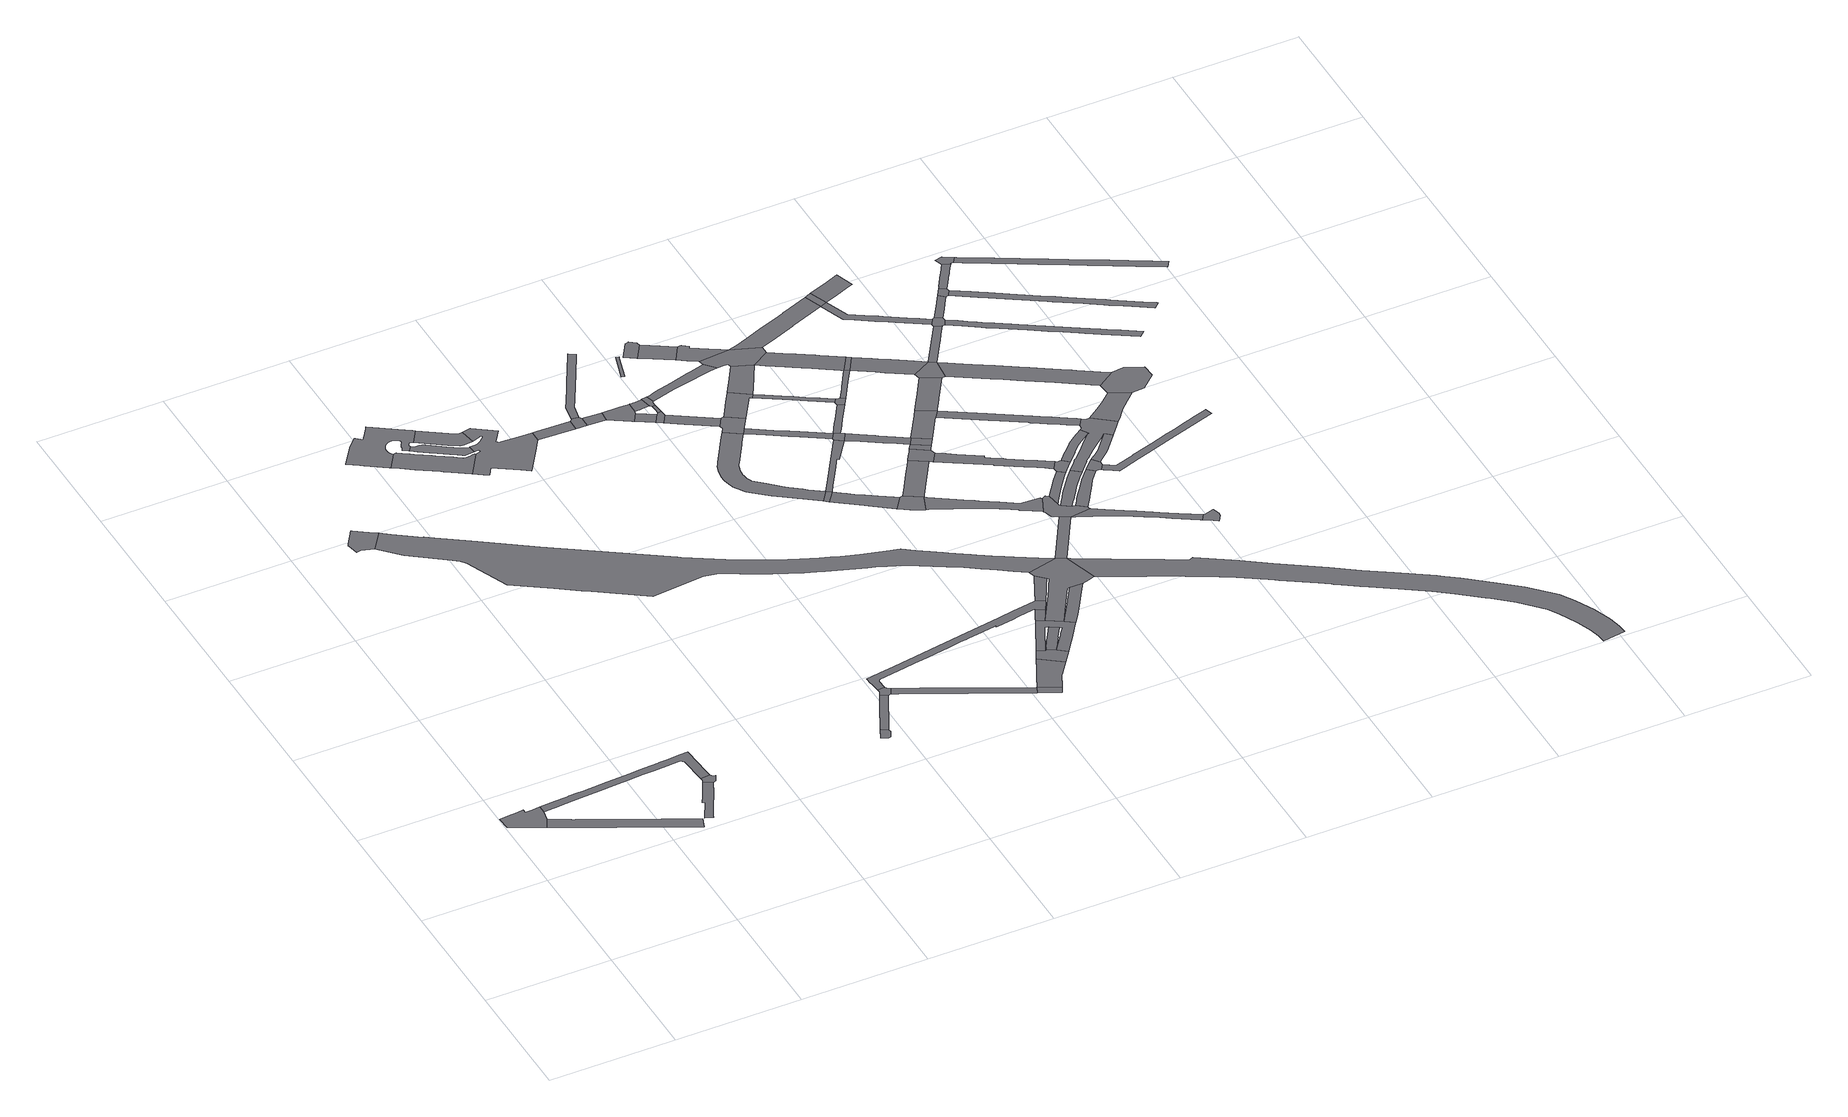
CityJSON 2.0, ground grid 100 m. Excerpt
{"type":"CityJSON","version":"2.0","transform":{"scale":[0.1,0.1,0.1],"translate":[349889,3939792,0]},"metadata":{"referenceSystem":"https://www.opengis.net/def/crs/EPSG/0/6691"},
"CityObjects":{
"road1":{"type":"Road","attributes":{"RoadStructureAttribute.sectionType":"1"},"geometry":[{"type":"MultiSurface","lod":"1","boundaries":[[[0,1,2,3,4,5,6,7,8,9,10,11,12,13]]]}]},
"road2":{"type":"Road","attributes":{"RoadStructureAttribute.sectionType":"1"},"geometry":[{"type":"MultiSurface","lod":"1","boundaries":[[[12,14,15,16,17,18,19,20,21,22,23,24,25,26,27,28,29,30,31,32,33,34,35,36,37,38,39,13]]]}]},
"road3":{"type":"Road","attributes":{"RoadStructureAttribute.sectionType":"1"},"geometry":[{"type":"MultiSurface","lod":"1","boundaries":[[[0,40,41,42,43,44,45,46,47,48,49,50,51,52,53,54,55,56,57,58,59,60,61,62,63,64,65,66,67,68,69,70,71,72,73,74,75,1]]]}]},
"road4":{"type":"Road","attributes":{"RoadStructureAttribute.sectionType":"1"},"geometry":[{"type":"MultiSurface","lod":"1","boundaries":[[[76,77,78,79,80,81,82,83,84,85,86,87,88,89,90,91,92,93]]]}]},
"road5":{"type":"Road","geometry":[{"type":"MultiSurface","lod":"1","boundaries":[[[94,95,83,82,96,97,98,58,57]]]}]},
"road6":{"type":"Road","geometry":[{"type":"MultiSurface","lod":"1","boundaries":[[[99,100,101,102,103,104,105,106,107,108,109,110]]]}]},
"road7":{"type":"Road","geometry":[{"type":"MultiSurface","lod":"1","boundaries":[[[111,112,113,114,115,116,117,118,119,120,121,122,123,124,125,126,127,128,129,130,131,132,133,134,135,136,137,138,139,140,141,142,143,144,145,146,147,148,149,150,151,152,153,154,155,156,157,158]]]}]},
"road8":{"type":"Road","attributes":{"RoadStructureAttribute.sectionType":"1"},"geometry":[{"type":"MultiSurface","lod":"1","boundaries":[[[159,160,161,162,163,164,165,166,167,168,169,170,171,172,173,174,175,176,177,178,179,180,111,158]]]}]},
"road9":{"type":"Road","attributes":{"RoadStructureAttribute.sectionType":"1"},"geometry":[{"type":"MultiSurface","lod":"1","boundaries":[[[181,182,183,184,185,186,187,188,189,190,136,135,191,192,193,194,195,196,197,198,199,200,201]]]}]},
"road10":{"type":"Road","geometry":[{"type":"MultiSurface","lod":"1","boundaries":[[[202,203,204,205,206,207]]]}]},
"road11":{"type":"Road","geometry":[{"type":"MultiSurface","lod":"1","boundaries":[[[208,209,145,144,210,211,212,213,214,215,216]]]}]},
"road12":{"type":"Road","attributes":{"RoadStructureAttribute.sectionType":"1"},"geometry":[{"type":"MultiSurface","lod":"1","boundaries":[[[217,218,219,220,221,222,223,204,203]]]}]},
"road13":{"type":"Road","geometry":[{"type":"MultiSurface","lod":"1","boundaries":[[[200,224,225,165,164,226,227,228,229,230,231,232,233,234,235,236,237,238,239,240,241,242,216,215,243,244,245,246,247,248,249,250,251,252,253,254,255,201]]]}]},
"road14":{"type":"Road","geometry":[{"type":"MultiSurface","lod":"1","boundaries":[[[256,257,258,259,222,221,260,261]]]}]},
"road15":{"type":"Road","attributes":{"RoadStructureAttribute.sectionType":"1"},"geometry":[{"type":"MultiSurface","lod":"1","boundaries":[[[262,263,264,265,266,267,268,269,270,271,272,273,274,275,276,277,278,279,280,281,282,283,284,285,286,287,288,289,290,291,292,293,294,295,296,297,298,299,300,301,302,303,304,305,306,307,105,104,308,309,310,311,312,313,314,315,316,317,318,319,320,321,322,323,324,325,326,327,328,329,330,331,332,333,334,335,336,337,338,339,340,341,342,343]]]}]},
"road16":{"type":"Road","attributes":{"RoadStructureAttribute.sectionType":"1"},"geometry":[{"type":"MultiSurface","lod":"1","boundaries":[[[344,345,346,235,234,347]]]}]},
"road17":{"type":"Road","attributes":{"RoadStructureAttribute.sectionType":"1"},"geometry":[{"type":"MultiSurface","lod":"1","boundaries":[[[348,349,350,351,352,353,354,355,356,357,358,261,260,359,360,361,362,363,364,365,366,367,368,369,370,371,372,373,374,375]]]}]},
"road18":{"type":"Road","geometry":[{"type":"MultiSurface","lod":"1","boundaries":[[[376,344,347,377,378,379,380]]]}]},
"road19":{"type":"Road","attributes":{"RoadStructureAttribute.sectionType":"1"},"geometry":[{"type":"MultiSurface","lod":"1","boundaries":[[[381,378,377,382,383,384]]]}]},
"road20":{"type":"Road","attributes":{"RoadStructureAttribute.sectionType":"1"},"geometry":[{"type":"MultiSurface","lod":"1","boundaries":[[[385,386,387,388,389,390,391,392,393,394,395,396,397,258,257,398,399,400,401,402,403,404,405,406,407,408,409,410,411,412,413,414,415,416,417,418,419,420,421,422]]]}]},
"road21":{"type":"Road","attributes":{"RoadStructureAttribute.sectionType":"1"},"geometry":[{"type":"MultiSurface","lod":"1","boundaries":[[[423,424,425,426,427,428,429,430,380,379,431,432,433,434,435,436,437,438,439]]]}]},
"road22":{"type":"Road","geometry":[{"type":"MultiSurface","lod":"1","boundaries":[[[440,441,442,443,444,384,383,445,446]]]}]},
"road23":{"type":"Road","geometry":[{"type":"MultiSurface","lod":"1","boundaries":[[[447,448,449,375,374]]]}]},
"road24":{"type":"Road","attributes":{"RoadStructureAttribute.sectionType":"1"},"geometry":[{"type":"MultiSurface","lod":"1","boundaries":[[[450,451,452,453,454,440,446]]]}]},
"road25":{"type":"Road","attributes":{"RoadStructureAttribute.sectionType":"1"},"geometry":[{"type":"MultiSurface","lod":"1","boundaries":[[[441,455,456,457,458,459,460,461,462,463,464,465,442]]]}]},
"road26":{"type":"Road","geometry":[{"type":"MultiSurface","lod":"1","boundaries":[[[466,451,450,467,468,469,470]]]}]},
"road27":{"type":"Road","attributes":{"RoadStructureAttribute.sectionType":"1"},"geometry":[{"type":"MultiSurface","lod":"1","boundaries":[[[471,472,473,474,449,448,475,476,477,478,479,480]]]}]},
"road28":{"type":"Road","attributes":{"RoadStructureAttribute.sectionType":"1"},"geometry":[{"type":"MultiSurface","lod":"1","boundaries":[[[469,481,482,483,484,470]]]}]},
"road29":{"type":"Road","geometry":[{"type":"MultiSurface","lod":"1","boundaries":[[[482,485,486,487,488,460,459,483]]]}]},
"road30":{"type":"Road","attributes":{"RoadStructureAttribute.sectionType":"1"},"geometry":[{"type":"MultiSurface","lod":"1","boundaries":[[[489,490,491,492,493,494,495,496,497,498,499,500,501,502,503,504,505,506,507,508,509,510,511,512,513,514,515,516,517,518,519,520,521,522,523,524,525,526,527,528,529,530,531,532,533,534,535,536,537,538,539,540,541,542,543,544,545,546,547]]]}]},
"road31":{"type":"Road","attributes":{"RoadStructureAttribute.sectionType":"1"},"geometry":[{"type":"MultiSurface","lod":"1","boundaries":[[[548,468,467,549,550]]]}]},
"road32":{"type":"Road","geometry":[{"type":"MultiSurface","lod":"1","boundaries":[[[551,552,553,554,555,556,557,558,559,560,561,480,479,562,563,564,565,566,567,568]]]}]},
"road33":{"type":"Road","attributes":{"RoadStructureAttribute.sectionType":"1"},"geometry":[{"type":"MultiSurface","lod":"1","boundaries":[[[569,570,571,572,573,574]]]}]},
"road34":{"type":"Road","geometry":[{"type":"MultiSurface","lod":"1","boundaries":[[[575,576,489,547]]]}]},
"road35":{"type":"Road","geometry":[{"type":"MultiSurface","lod":"1","boundaries":[[[567,577,578,579,580,581,582,583,584,585,586,587,588,589,590,591,592,593,568]]]}]},
"road36":{"type":"Road","geometry":[{"type":"MultiSurface","lod":"1","boundaries":[[[594,595,596,548,550,597,517,516,598]]]}]},
"road37":{"type":"Road","attributes":{"RoadStructureAttribute.sectionType":"1"},"geometry":[{"type":"MultiSurface","lod":"1","boundaries":[[[599,600,601,602,603,604,605,606,607,608,609,610,611,612,613,559,558,614,615,616,617,618,619,620,621,588,587,622,623,624,625,626,627,628,629,564,563,630,631,632]]]}]},
"road38":{"type":"Road","geometry":[{"type":"MultiSurface","lod":"1","boundaries":[[[633,634,635,636,637,638,639]]]}]},
"road39":{"type":"Road","attributes":{"RoadStructureAttribute.sectionType":"1"},"geometry":[{"type":"MultiSurface","lod":"1","boundaries":[[[640,641,642,643,644,645,646,647,648,649,650,651,652,653,654,655,656,657,487,486]]]}]},
"road40":{"type":"Road","attributes":{"RoadStructureAttribute.sectionType":"1"},"geometry":[{"type":"MultiSurface","lod":"1","boundaries":[[[575,658,659,660,661,662,663,664,665,666,667,576]]]}]},
"road41":{"type":"Road","geometry":[{"type":"MultiSurface","lod":"1","boundaries":[[[604,668,669,420,419,670,671,605]]]}]},
"road42":{"type":"Road","attributes":{"RoadStructureAttribute.sectionType":"1"},"geometry":[{"type":"MultiSurface","lod":"1","boundaries":[[[638,672,673,674,675,676,639]]]}]},
"road43":{"type":"Road","geometry":[{"type":"MultiSurface","lod":"1","boundaries":[[[677,678,679,596,595,680,681,682,683,684,685]]]}]},
"road44":{"type":"Road","attributes":{"RoadStructureAttribute.sectionType":"1"},"geometry":[{"type":"MultiSurface","lod":"1","boundaries":[[[576,686,687,688,689,690,691,692,693,694,489]]]}]},
"road45":{"type":"Road","attributes":{"RoadStructureAttribute.sectionType":"1"},"geometry":[{"type":"MultiSurface","lod":"1","boundaries":[[[695,696,697,698,598,516,699,700,701,702,703,704,705,706]]]}]},
"road46":{"type":"Road","geometry":[{"type":"MultiSurface","lod":"1","boundaries":[[[661,660,707,708,709,710,711,712,713,714]]]}]},
"road47":{"type":"Road","attributes":{"RoadStructureAttribute.sectionType":"1"},"geometry":[{"type":"MultiSurface","lod":"1","boundaries":[[[715,716,717,718,719,720,721,722,385,422]]]}]},
"road48":{"type":"Road","attributes":{"RoadStructureAttribute.sectionType":"1"},"geometry":[{"type":"MultiSurface","lod":"1","boundaries":[[[723,724,725,726,727,728,729,730,731,732,600,599]]]}]},
"road49":{"type":"Road","attributes":{"RoadStructureAttribute.sectionType":"1"},"geometry":[{"type":"MultiSurface","lod":"1","boundaries":[[[684,733,734,735,736,685]]]}]},
"road50":{"type":"Road","geometry":[{"type":"MultiSurface","lod":"1","boundaries":[[[737,738,739,740,741,742,743,744,675,674,745,746,747,748]]]}]},
"road51":{"type":"Road","geometry":[{"type":"MultiSurface","lod":"1","boundaries":[[[342,721,720,749,750,751,752,753,754,755,602,601,756,757,758,759,760,728,727,761,762,763,343]]]}]},
"road52":{"type":"Road","geometry":[{"type":"MultiSurface","lod":"1","boundaries":[[[692,691,764,765,695,706]]]}]},
"road53":{"type":"Road","geometry":[{"type":"MultiSurface","lod":"1","boundaries":[[[747,649,648,766,767,735,734,768,769,748]]]}]},
"road54":{"type":"Road","attributes":{"RoadStructureAttribute.sectionType":"1"},"geometry":[{"type":"MultiSurface","lod":"1","boundaries":[[[770,771,772,773,774,775,776,777,778,684,683,779,780,781]]]}]},
"road55":{"type":"Road","attributes":{"RoadStructureAttribute.sectionType":"1"},"geometry":[{"type":"MultiSurface","lod":"1","boundaries":[[[713,782,783,784,785,786,787,788,789,790,791,792,793,794,714]]]}]},
"road56":{"type":"Road","attributes":{"RoadStructureAttribute.sectionType":"1"},"geometry":[{"type":"MultiSurface","lod":"1","boundaries":[[[795,796,797,695,765,798,799,800]]]}]},
"road57":{"type":"Road","attributes":{"RoadStructureAttribute.sectionType":"1"},"geometry":[{"type":"MultiSurface","lod":"1","boundaries":[[[801,802,803,804,805,806,807,808,809,810,811,812,764,691]]]}]},
"road58":{"type":"Road","attributes":{"RoadStructureAttribute.sectionType":"1"},"geometry":[{"type":"MultiSurface","lod":"1","boundaries":[[[813,814,815,816,817,818,819,820,821,822,823,712,711,824,825,826,827,828,829,830,831,832,833,834,835,836,837]]]}]},
"road59":{"type":"Road","geometry":[{"type":"MultiSurface","lod":"1","boundaries":[[[838,839,840,841,842,788,787,843]]]}]},
"road60":{"type":"Road","geometry":[{"type":"MultiSurface","lod":"1","boundaries":[[[795,800,844,845,846,770,781]]]}]},
"road61":{"type":"Road","attributes":{"RoadStructureAttribute.sectionType":"1"},"geometry":[{"type":"MultiSurface","lod":"1","boundaries":[[[806,840,839,847,848]]]}]},
"road62":{"type":"Road","attributes":{"RoadStructureAttribute.sectionType":"6"},"geometry":[{"type":"MultiSurface","lod":"1","boundaries":[[[763,849,850,343]]]}]},
"road63":{"type":"Road","attributes":{"RoadStructureAttribute.sectionType":"1"},"geometry":[{"type":"MultiSurface","lod":"1","boundaries":[[[851,852,853,854,855,856,857,858,859,860,861,862,863,864,865,866,867,868,869,768,734]]]}]},
"road64":{"type":"Road","geometry":[{"type":"MultiSurface","lod":"1","boundaries":[[[870,807,806,848]]]}]},
"road65":{"type":"Road","attributes":{"RoadStructureAttribute.sectionType":"1"},"geometry":[{"type":"MultiSurface","lod":"1","boundaries":[[[860,871,872,873,874,875,876,845,844,877,878,879,880,881]]]}]},
"road66":{"type":"Road","attributes":{"RoadStructureAttribute.sectionType":"1"},"geometry":[{"type":"MultiSurface","lod":"1","boundaries":[[[769,882,883,884,885,886,887,888,889,890,891,892,893,894,895,896,897,898,748]]]}]},
"road67":{"type":"Road","geometry":[{"type":"MultiSurface","lod":"1","boundaries":[[[899,900,901,807,870,902,903]]]}]},
"road68":{"type":"Road","attributes":{"RoadStructureAttribute.sectionType":"1"},"geometry":[{"type":"MultiSurface","lod":"1","boundaries":[[[904,905,906,907,908,909,910,911,912,913,914,915,916,917,918,919,920,921,922,923,924,925,838,843]]]}]},
"road69":{"type":"Road","geometry":[{"type":"MultiSurface","lod":"1","boundaries":[[[926,927,861,860,881,928]]]}]},
"road70":{"type":"Road","geometry":[{"type":"MultiSurface","lod":"1","boundaries":[[[929,930,931,932,933,850,849,934,935,936,937,938,939,940,941,942,943,944,945,946,947,948,949,813,837]]]}]},
"road71":{"type":"Road","attributes":{"RoadStructureAttribute.sectionType":"1"},"geometry":[{"type":"MultiSurface","lod":"1","boundaries":[[[950,951,952,953,954,955,956,957,958,959,947,946]]]}]},
"road72":{"type":"Road","attributes":{"RoadStructureAttribute.sectionType":"1"},"geometry":[{"type":"MultiSurface","lod":"1","boundaries":[[[899,960,961,962,963,964,965,966,967,968,969,970,971,900]]]}]},
"road73":{"type":"Road","attributes":{"RoadStructureAttribute.sectionType":"6"},"geometry":[{"type":"MultiSurface","lod":"1","boundaries":[[[972,973,974,975,943,942,976,977,978,979,980,981,982,983,984,985,986]]]}]},
"road74":{"type":"Road","attributes":{"RoadStructureAttribute.sectionType":"1"},"geometry":[{"type":"MultiSurface","lod":"1","boundaries":[[[987,988,989,990,991,992,993,994,995,928,881]]]}]},
"road75":{"type":"Road","attributes":{"RoadStructureAttribute.sectionType":"1"},"geometry":[{"type":"MultiSurface","lod":"1","boundaries":[[[996,997,998,999,1000,1001,1002,1003,1004,1005,937,936,1006,1007,1008,1009,1010,1011,1012,1013]]]}]},
"road76":{"type":"Road","attributes":{"RoadStructureAttribute.sectionType":"1"},"geometry":[{"type":"MultiSurface","lod":"1","boundaries":[[[849,1014,1015,1016,1017,1018,1019,1020,1021,1022,1023,1024,1025,1026,1027,1028,1029,1030,1031,1032,934]]]}]},
"road77":{"type":"Road","geometry":[{"type":"MultiSurface","lod":"1","boundaries":[[[1033,912,911,958,957,1034,1035,1036,1037,1038]]]}]},
"road78":{"type":"Road","geometry":[{"type":"MultiSurface","lod":"1","boundaries":[[[887,1039,1040,888]]]}]},
"road79":{"type":"Road","geometry":[{"type":"MultiSurface","lod":"1","boundaries":[[[990,989,967,966,1041,1042]]]}]},
"road80":{"type":"Road","attributes":{"RoadStructureAttribute.sectionType":"1"},"geometry":[{"type":"MultiSurface","lod":"1","boundaries":[[[1043,1044,1045,1046,1047,1048,1049,1050,1051,1052,899,903,1053,1054,1055,1056,1057,1058,1059,1060,1061,1062,1063,1064,1065]]]}]},
"road81":{"type":"Road","geometry":[{"type":"MultiSurface","lod":"1","boundaries":[[[1066,1067,1068,1069,1070,1071,1013,1012,1072,1073,1074,1075]]]}]},
"road82":{"type":"Road","attributes":{"RoadStructureAttribute.sectionType":"1"},"geometry":[{"type":"MultiSurface","lod":"1","boundaries":[[[1076,1077,1078,1079,1080,1081,1082,1083,1040,1039]]]}]},
"road83":{"type":"Road","attributes":{"RoadStructureAttribute.sectionType":"1"},"geometry":[{"type":"MultiSurface","lod":"1","boundaries":[[[1037,1084,1085,1086,1087,1088,1089,1090,1091,1092,1093,1094,1095,1096,1097,1098,1099,1100,1101,1038]]]}]},
"road84":{"type":"Road","attributes":{"RoadStructureAttribute.sectionType":"1"},"geometry":[{"type":"MultiSurface","lod":"1","boundaries":[[[1102,1103,1104,1105,1106,1107,1108,1109,1110,1039,887,1111,1112,1113,1114,1115,1116,1117,1118,1119]]]}]},
"road85":{"type":"Road","attributes":{"RoadStructureAttribute.sectionType":"1"},"geometry":[{"type":"MultiSurface","lod":"1","boundaries":[[[1120,1121,1122,1123,1124,1125,1126,990,1042]]]}]},
"road86":{"type":"Road","attributes":{"RoadStructureAttribute.sectionType":"1"},"geometry":[{"type":"MultiSurface","lod":"1","boundaries":[[[1064,1127,1093,1092,1128,1129,1130,1131,1132,1133,1134,1135,1136,1137,1138,986,985,1139,1140,1141,1142,1143,1144,1145,1146,1147,1148,1149,1150,1151,1152,1153,1154,1155,1156,1157,1065]]]}]},
"road87":{"type":"Road","attributes":{"RoadStructureAttribute.sectionType":"1"},"geometry":[{"type":"MultiSurface","lod":"1","boundaries":[[[1158,1159,1160,1161,1162,1163,1066,1075,1164,1165,1166,1151,1150]]]}]},
"road88":{"type":"Road","geometry":[{"type":"MultiSurface","lod":"1","boundaries":[[[1167,1025,1024,1168,1169,1170,1171,1172]]]}]},
"road89":{"type":"Road","attributes":{"RoadStructureAttribute.sectionType":"1"},"geometry":[{"type":"MultiSurface","lod":"1","boundaries":[[[1173,1174,1175,1176,1177,1178,1179,1180,1181,1182,1183,1184,1185,1186,1187,1188,1189,1190,1191,1192,1193,1194,1195,1196,1197,1198,763,762,1199,1200,1201,1202,1203,1204,1205,1206,1207,1208,1209,1210,1211,1212,1213,1214,1215,1216,1217,1218,1219,1220,1221,1222,1223,1224,1225,1226,1227,1228,1229,1230,1231,1232,1233]]]}]},
"road90":{"type":"Road","geometry":[{"type":"MultiSurface","lod":"1","boundaries":[[[1125,1124,1234,1235,1236,1237,1102,1119]]]}]},
"road91":{"type":"Road","attributes":{"RoadStructureAttribute.sectionType":"1"},"geometry":[{"type":"MultiSurface","lod":"1","boundaries":[[[1041,1238,1239,1240,1241,1242,1243,1244,1245,1246,1247,1248,1249,1250,1251,1252,1253,1254,1255,1256,1257,1258,1259,1260,1261,1262,1263,1264,1265,1266,1267,1268,1042]]]}]},
"road92":{"type":"Road","attributes":{"RoadStructureAttribute.sectionType":"1"},"geometry":[{"type":"MultiSurface","lod":"1","boundaries":[[[1236,1269,1270,1271,1272,1273,1274,1275,1237]]]}]},
"road93":{"type":"Road","attributes":{"RoadStructureAttribute.sectionType":"1"},"geometry":[{"type":"MultiSurface","lod":"1","boundaries":[[[1276,1277,1278,1279,1280,1281,1282,1283,1284,1285,1286,1287,1288,1289,1074,1073,1290,1291,1292,1293,1294,1295,1296,1297,1298,1299,1300,1301]]]}]},
"road94":{"type":"Road","geometry":[{"type":"MultiSurface","lod":"1","boundaries":[[[1302,1303,1304,1156,1155,1305,1306,1307,1308,1309,1310,1311]]]}]},
"road95":{"type":"Road","geometry":[{"type":"MultiSurface","lod":"1","boundaries":[[[1312,1313,1314,1315,1316,1273,1272]]]}]},
"road96":{"type":"Road","attributes":{"RoadStructureAttribute.sectionType":"1"},"geometry":[{"type":"MultiSurface","lod":"1","boundaries":[[[1317,1318,1319,1320,1321,1322,1323,1315,1314,1324,1325,1326,1327,1328,1329,1330,1331,1332]]]}]},
"road97":{"type":"Road","attributes":{"RoadStructureAttribute.sectionType":"1"},"geometry":[{"type":"MultiSurface","lod":"1","boundaries":[[[1333,1334,1335,1336,1337,1338,1339,1340,1341,1342,1343,1344,1345,1346,1347,1348,1349,1350,1351,1352,1235,1234,1353,1354,1355,1356,1357,1358,1359,1360,1361,1362,1363,1364,1365,1366,1367,1368]]]}]},
"road98":{"type":"Road","geometry":[{"type":"MultiSurface","lod":"1","boundaries":[[[1331,1369,1370,1371,1372,1373,1332]]]}]},
"road99":{"type":"Road","geometry":[{"type":"MultiSurface","lod":"1","boundaries":[[[1374,1375,1376,1249,1248,1377,1311,1310,1378]]]}]},
"road100":{"type":"Road","attributes":{"RoadStructureAttribute.sectionType":"1"},"geometry":[{"type":"MultiSurface","lod":"1","boundaries":[[[1379,1380,1381,1382,1383,1384,1385,1386,1387,1388,1389,1390,1391,1392,1393,1394,1395,1396,1313,1312,1397,1398,1399,1400,1401,1402,1403,1404,1405,1406,1407,1408,1409,1410,1411,1412,1413]]]}]},
"road101":{"type":"Road","attributes":{"RoadStructureAttribute.sectionType":"1"},"geometry":[{"type":"MultiSurface","lod":"1","boundaries":[[[1414,1415,1416,1417,1418,1419,1420,1421,1422,1423,1424,1425,1426,1427,1428,1429,1430,1431,1432,1433,1434,1371,1370,1435,1436,1437,1438,1439,1440,1441,1442,1443,1444,1445,1446,1447,1448,1449,1450,1451,1452,1453,1454,1455,1456]]]}]}
},
"vertices":[
[325,1693,0],[321,1753,0],[294,1751,0],[265,1749,0],[204,1745,0],[203,1775,0],[159,1772,0],[79,1765,0],[8,1760,0],[16,1652,0],[233,1545,0],[235,1544,0],[265,1528,0],[309,1614,0],
[393,1464,0],[458,1431,0],[668,1326,0],[707,1306,0],[963,1178,0],[1130,1094,0],[1212,1053,0],[1225,1047,0],[1259,1030,0],[1290,1113,0],[1145,1185,0],[1141,1187,0],[1032,1242,0],[986,1264,0],[867,1323,0],[830,1342,0],[765,1374,0],[762,1376,0],[741,1386,0],[739,1387,0],[738,1388,0],[573,1470,0],[568,1472,0],[487,1512,0],[459,1526,0],[458,1527,0],
[334,1693,0],[447,1700,0],[507,1704,0],[595,1710,0],[706,1717,0],[751,1720,0],[935,1732,0],[1024,1738,0],[1075,1741,0],[1099,1742,0],[1140,1745,0],[1238,1751,0],[1245,1751,0],[1347,1757,0],[1374,1759,0],[1446,1764,0],[1464,1738,0],[1482,1525,0],[1559,1531,0],[1541,1753,0],[1540,1771,0],[1534,1829,0],[1465,1825,0],[1375,1818,0],[1300,1814,0],[1297,1814,0],[1182,1807,0],[1150,1805,0],[1056,1799,0],[876,1788,0],[682,1776,0],[631,1773,0],[562,1769,0],[549,1768,0],[537,1767,0],[456,1762,0],
[1366,1095,0],[1374,1112,0],[1446,1254,0],[1459,1278,0],[1487,1332,0],[1490,1338,0],[1542,1443,0],[1474,1478,0],[1433,1399,0],[1390,1314,0],[1384,1303,0],[1373,1281,0],[1389,1273,0],[1389,1272,0],[1388,1271,0],[1368,1229,0],[1330,1161,0],[1308,1120,0],
[1484,1507,0],[1481,1492,0],[1562,1449,0],[1590,1504,0],[1571,1513,0],
[446,4984,0],[438,4969,0],[437,4966,0],[455,4876,0],[491,4884,0],[587,4854,0],[692,4998,0],[684,5004,0],[668,5014,0],[599,5060,0],[533,5104,0],[528,5108,0],
[1183,5737,0],[1174,5747,0],[1165,5762,0],[1159,5779,0],[1158,5797,0],[1160,5814,0],[1166,5831,0],[1176,5846,0],[1189,5858,0],[1204,5867,0],[1221,5873,0],[1239,5875,0],[1256,5872,0],[1273,5866,0],[1288,5856,0],[1295,5850,0],[1297,5841,0],[1297,5834,0],[1295,5828,0],[1281,5805,0],[1271,5785,0],[1269,5777,0],[1269,5769,0],[1259,5746,0],[1299,5719,0],[1328,5761,0],[1325,5771,0],[1326,5781,0],[1330,5788,0],[1338,5796,0],[1342,5799,0],[1351,5799,0],[1362,5795,0],[1369,5792,0],[1441,5899,0],[1423,5911,0],[1337,5969,0],[1148,6095,0],[1138,6080,0],[1068,5976,0],[1022,6014,0],[1018,6018,0],[942,5939,0],[832,5786,0],[917,5731,0],[943,5714,0],[1092,5614,0],[1098,5610,0],
[1125,5592,0],[1244,5512,0],[1397,5411,0],[1413,5400,0],[1417,5398,0],[1582,5289,0],[1704,5473,0],[1698,5482,0],[1688,5480,0],[1664,5475,0],[1630,5471,0],[1611,5471,0],[1600,5472,0],[1603,5478,0],[1589,5487,0],[1545,5517,0],[1439,5587,0],[1420,5600,0],[1313,5672,0],[1288,5689,0],[1276,5697,0],[1209,5743,0],
[1675,5566,0],[1641,5582,0],[1596,5611,0],[1585,5618,0],[1433,5728,0],[1413,5739,0],[1391,5744,0],[1357,5742,0],[1341,5746,0],[1333,5752,0],[1307,5713,0],[1350,5684,0],[1420,5635,0],[1429,5629,0],[1542,5554,0],[1585,5526,0],[1617,5504,0],[1630,5497,0],[1692,5503,0],[1706,5504,0],[1700,5563,0],
[2919,1386,0],[2912,1404,0],[2861,1436,0],[2819,1351,0],[2872,1325,0],[2891,1331,0],
[1698,5728,0],[1636,5768,0],[1574,5651,0],[1648,5606,0],[1678,5601,0],[1698,5605,0],[1718,5609,0],[1750,5612,0],[1726,5733,0],
[2980,1542,0],[2982,1547,0],[3026,1638,0],[3030,1646,0],[3082,1750,0],[3029,1777,0],[2977,1671,0],
[1742,5507,0],[1749,5488,0],[1649,5244,0],[1684,5221,0],[1686,5224,0],[1728,5290,0],[1910,5171,0],[1972,5131,0],[2113,5340,0],[2150,5394,0],[2165,5417,0],[2169,5507,0],[2141,5508,0],[2089,5510,0],[1908,5516,0],[1894,5535,0],[1904,5550,0],[1961,5635,0],[1796,5747,0],[1784,5622,0],[1816,5636,0],[1823,5639,0],[1828,5639,0],[1833,5632,0],[1834,5623,0],[1818,5609,0],[1798,5588,0],[1778,5575,0],[1773,5573,0],[1760,5568,0],[1739,5565,0],[1702,5564,0],
[3116,1825,0],[3103,1843,0],[3044,1838,0],[3046,1812,0],[3109,1759,0],[3137,1815,0],
[4807,2595,0],[4802,2598,0],[4796,2601,0],[4724,2642,0],[4666,2674,0],[4646,2686,0],[4606,2711,0],[4574,2730,0],[4516,2765,0],[4489,2780,0],[4347,2871,0],[4315,2891,0],[4313,2893,0],[4223,2954,0],[4183,2981,0],[4149,3004,0],[4073,3056,0],[3988,3112,0],[3902,3170,0],[3852,3183,0],[3831,3189,0],[3723,3217,0],[3620,3247,0],[3486,3290,0],[3420,3314,0],[3346,3342,0],[3219,3392,0],[3062,3462,0],[2956,3514,0],[2872,3556,0],[2809,3588,0],[2542,3750,0],[2475,3791,0],[2453,3805,0],[1638,4347,0],[1605,4369,0],[1407,4508,0],[1238,4625,0],[1019,4775,0],[959,4816,0],[950,4815,0],[890,4857,0],[794,4924,0],[787,4929,0],[712,4983,0],[701,4992,0],[741,4691,0],[1020,4490,0],[1067,4456,0],[1098,4415,0],[1242,4073,0],[1400,3966,0],[1518,3884,0],[1680,3774,0],[1705,3757,0],[2101,3488,0],[2520,3531,0],[2618,3513,0],[2662,3491,0],[2766,3437,0],[2783,3428,0],[2969,3334,0],[3174,3243,0],[3298,3195,0],[3312,3190,0],[3394,3158,0],[3598,3088,0],[3652,3071,0],[3730,3040,0],[3847,2990,0],[3851,2988,0],[3894,2969,0],[3936,2944,0],[4104,2846,0],[4176,2805,0],[4311,2715,0],[4313,2714,0],[4318,2710,0],[4407,2652,0],[4503,2588,0],[4595,2526,0],[4828,2583,0],
[2463,5497,0],[2387,5499,0],[2204,5506,0],[2460,5407,0],
[3871,1449,0],[3803,1483,0],[3758,1506,0],[3700,1535,0],[3637,1566,0],[3558,1605,0],[3536,1616,0],[3508,1629,0],[3416,1675,0],[3325,1720,0],[3323,1721,0],[3157,1736,0],[3209,1711,0],[3280,1675,0],[3330,1651,0],[3333,1650,0],[3409,1612,0],[3414,1609,0],[3572,1532,0],[3600,1517,0],[3688,1474,0],[3726,1454,0],[3730,1453,0],[3739,1448,0],[3813,1412,0],[3904,1366,0],[4035,1301,0],[4061,1355,0],
[2479,5507,0],[2550,5405,0],[2553,5494,0],[2538,5510,0],[2482,5520,0],
[2694,5485,0],[2578,5404,0],[2701,5400,0],[2706,5485,0],
[4486,2224,0],[4433,2215,0],[4384,2207,0],[4307,2194,0],[4305,2194,0],[4173,2172,0],[3902,2128,0],[3268,2024,0],[3145,2004,0],[3086,1994,0],[3032,1985,0],[3036,1929,0],[3037,1918,0],[3096,1918,0],[3111,1938,0],[3271,1964,0],[3466,1996,0],[3470,1997,0],[3711,2037,0],[3815,2054,0],[3848,2059,0],[3861,2061,0],[3875,2064,0],[3884,2065,0],[3952,2076,0],[4104,2101,0],[4118,2104,0],[4112,2089,0],[4121,2090,0],[4255,2112,0],[4304,2120,0],[4306,2120,0],[4370,2131,0],[4445,2143,0],[4445,2138,0],[4507,2104,0],[4539,2163,0],[4552,2188,0],
[2698,6008,0],[2648,5912,0],[2644,5904,0],[2603,5828,0],[2551,5731,0],[2542,5714,0],[2541,5712,0],[2506,5649,0],[2563,5629,0],[2598,5692,0],[2612,5716,0],[2616,5724,0],[2664,5815,0],[2680,5846,0],[2729,5938,0],[2839,6146,0],[2789,6179,0],
[2915,5371,0],[2922,5393,0],[2924,5481,0],[2895,5482,0],[2851,5482,0],[2856,5302,0],[2867,5295,0],
[4194,1223,0],[4221,1277,0],[4062,1355,0],
[2997,5213,0],[3045,5289,0],[2981,5329,0],[2962,5340,0],[2914,5370,0],
[2959,5393,0],[2962,5393,0],[2985,5395,0],[2998,5396,0],[3039,5401,0],[3023,5488,0],[3019,5487,0],[2972,5482,0],[2954,5481,0],[2945,5481,0],[2925,5481,0],
[3047,5290,0],[3044,5183,0],[3092,5259,0],[3088,5306,0],[3063,5304,0],
[4151,1537,0],[4146,1528,0],[4138,1511,0],[4115,1463,0],[4230,1297,0],[4280,1398,0],[4296,1418,0],[4298,1421,0],[4370,1517,0],[4203,1643,0],
[3085,5352,0],[3083,5387,0],[3058,5386,0],[3060,5353,0],
[3080,5422,0],[3088,5434,0],[3070,5497,0],[3069,5497,0],
[3722,3983,0],[3616,4059,0],[3586,4081,0],[3505,4142,0],[3467,4174,0],[3441,4200,0],[3385,4253,0],[3306,4329,0],[3303,4332,0],[3295,4350,0],[3295,4351,0],[3290,4368,0],[3286,4386,0],[3284,4404,0],[3283,4416,0],[3283,4423,0],[3284,4443,0],[3286,4461,0],[3290,4480,0],[3291,4483,0],[3296,4498,0],[3302,4516,0],[3311,4533,0],[3317,4543,0],[3427,4718,0],[3438,4736,0],[3475,4795,0],[3492,4823,0],[3366,4903,0],[3336,4855,0],[3186,4618,0],[3175,4599,0],[3165,4580,0],[3156,4560,0],[3150,4539,0],[3145,4518,0],[3144,4514,0],[3140,4497,0],[3137,4475,0],[3136,4454,0],[3136,4447,0],[3137,4433,0],[3138,4411,0],[3142,4390,0],[3146,4370,0],[3153,4349,0],[3157,4338,0],[3160,4328,0],[3169,4308,0],[3180,4289,0],[3191,4271,0],[3205,4253,0],[3218,4236,0],[3233,4221,0],[3249,4206,0],[3358,4111,0],[3361,4109,0],[3597,3939,0],[3657,3895,0],
[3427,5047,0],[3172,5102,0],[3381,4970,0],
[4307,1696,0],[4304,1692,0],[4303,1688,0],[4301,1688,0],[4300,1688,0],[4300,1689,0],[4299,1689,0],[4299,1691,0],[4241,1720,0],[4233,1705,0],[4207,1652,0],[4396,1552,0],[4444,1615,0],[4375,1667,0],[4373,1666,0],[4372,1667,0],[4372,1668,0],[4312,1704,0],
[3074,5990,0],[3063,5951,0],[3012,5778,0],[3035,5772,0],[3093,5971,0],[3097,5983,0],
[3692,3870,0],[3757,3958,0],
[4373,1670,0],[4387,1693,0],[4390,1692,0],[4434,1763,0],[4451,1790,0],[4448,1791,0],[4450,1794,0],[4460,1809,0],[4463,1815,0],[4498,1872,0],[4505,1884,0],[4440,1922,0],[4423,1895,0],[4390,1838,0],[4386,1832,0],[4321,1724,0],[4323,1722,0],
[3530,4883,0],[3586,4969,0],[3456,5054,0],[3389,4940,0],[3524,4872,0],
[4635,1880,0],[4567,1928,0],[4562,1928,0],[4451,1995,0],[4449,1992,0],[4446,1992,0],[4388,2021,0],[4374,1993,0],[4362,1969,0],[4360,1963,0],[4333,1908,0],[4322,1886,0],[4303,1848,0],[4301,1843,0],[4297,1835,0],[4300,1694,0],[4301,1695,0],[4301,1696,0],[4322,1738,0],[4379,1857,0],[4410,1921,0],[4411,1922,0],[4417,1935,0],[4516,1877,0],[4526,1871,0],[4486,1818,0],[4473,1800,0],[4462,1785,0],[4393,1691,0],[4388,1686,0],[4377,1669,0],[4487,1672,0],[4534,1738,0],[4594,1822,0],
[3282,6070,0],[3231,6104,0],[3229,6101,0],[3201,6095,0],[3121,5968,0],[3207,5913,0],[3287,6040,0],
[3168,5455,0],[3198,5464,0],[3223,5470,0],[3287,5486,0],[3384,5508,0],[3454,5523,0],[3514,5537,0],[3602,5552,0],[3662,5563,0],[3591,5642,0],[3569,5635,0],[3479,5611,0],[3442,5602,0],[3295,5560,0],[3155,5521,0],[3119,5511,0],[3114,5510,0],[3083,5500,0],
[3894,3720,0],[3919,3702,0],[4082,3584,0],[4158,3688,0],[4122,3711,0],[4024,3773,0],[3946,3823,0],[3905,3848,0],[3841,3895,0],[3829,3903,0],
[4479,2053,0],[4488,2069,0],[4428,2103,0],[4401,2049,0],
[3227,5901,0],[3233,5897,0],[3440,5772,0],[3515,5897,0],[3408,5964,0],
[3577,5248,0],[3543,5194,0],[3467,5070,0],[3658,5079,0],[3713,5163,0],[3720,5159,0],[3730,5153,0],[3751,5186,0],[3601,5287,0],
[3792,4014,0],[3847,4102,0],[3907,4198,0],[3953,4271,0],[3968,4262,0],[4092,4431,0],[4031,4474,0],[3873,4224,0],[3772,4063,0],
[4061,4541,0],[3856,4665,0],[3797,4702,0],[3699,4762,0],[3534,4797,0],[3574,4773,0],[3585,4766,0],[3768,4652,0],[3776,4647,0],[3783,4642,0],[3988,4515,0],[4028,4490,0],
[4125,3553,0],[4135,3547,0],[4161,3529,0],[4223,3496,0],[4260,3482,0],[4310,3612,0],[4313,3616,0],[4185,3695,0],
[4577,2233,0],[4587,2251,0],[4594,2264,0],[4636,2342,0],[4667,2401,0],[4672,2409,0],[4609,2475,0],[4531,2316,0],
[4683,1948,0],[4739,2035,0],[4802,2131,0],[4856,2216,0],[4876,2247,0],[4774,2248,0],[4695,2123,0],[4691,2117,0],[4686,2110,0],[4670,2084,0],
[3782,5241,0],[3909,5472,0],[3753,5531,0],[3681,5415,0],
[3788,5725,0],[3773,5734,0],[3701,5780,0],[3699,5781,0],[3585,5853,0],[3590,5860,0],[3594,5866,0],[3547,5902,0],[3510,5729,0],[3512,5728,0],[3582,5685,0],[3824,5702,0],
[4688,2400,0],[4683,2391,0],[4651,2334,0],[4631,2297,0],[4628,2292,0],[4597,2239,0],[4497,2071,0],[4626,2035,0],[4673,2114,0],[4678,2122,0],[4751,2245,0],[4757,2246,0],[4942,2265,0],[4984,2277,0],[4900,2545,0],
[4135,4501,0],[4106,4516,0],
[3720,5565,0],[3747,5561,0],[4048,5562,0],[4050,5622,0],
[4248,4875,0],[4154,4933,0],[4153,4934,0],[4107,4962,0],[4029,5011,0],[3995,5033,0],[3923,5077,0],[3820,5143,0],[3806,5151,0],[3974,4999,0],[4066,4942,0],[4227,4841,0],
[4316,3622,0],[4321,3629,0],[4322,3631,0],[4324,3634,0],[4516,3942,0],[4522,3952,0],[4395,4031,0],[4387,4019,0],[4365,3983,0],[4327,3923,0],[4325,3919,0],[4311,3897,0],[4236,3777,0],
[4230,4812,0],[4143,4672,0],[4119,4634,0],[4131,4555,0],[4186,4642,0],[4280,4792,0],
[4192,4369,0],[4330,4284,0],[4332,4283,0],[4344,4275,0],[4414,4232,0],[4491,4184,0],[4528,4245,0],[4436,4305,0],[4333,4372,0],[4331,4373,0],[4316,4383,0],[4216,4448,0],
[5047,3219,0],[5040,3235,0],[4887,3245,0],[4760,3325,0],[4637,3402,0],[4613,3417,0],[4589,3433,0],[4328,3601,0],[4324,3603,0],[4322,3605,0],[4317,3608,0],[4280,3474,0],[4320,3459,0],[4322,3458,0],[4365,3438,0],[4435,3404,0],[4514,3366,0],[4573,3338,0],[4660,3297,0],[4797,3210,0],[4843,3181,0],[4849,3177,0],[4858,3171,0],[4927,3128,0],[4990,3088,0],
[4603,4021,0],[4590,4060,0],[4462,4139,0],[4446,4113,0],[4422,4075,0],[4549,3935,0],
[4316,4849,0],[4285,4868,0],[4262,4866,0],
[4598,4073,0],[4618,4105,0],
[5136,2946,0],[5065,2984,0],
[3978,5429,0],[4096,5355,0],[4139,5327,0],[4195,5292,0],[4215,5279,0],[4340,5199,0],[4343,5198,0],[4346,5196,0],[4432,5141,0],[4446,5132,0],[4526,5259,0],[4366,5361,0],[4345,5374,0],[4343,5376,0],[4309,5397,0],[4280,5415,0],[4225,5449,0],[4194,5469,0],[4096,5531,0],
[4656,4165,0],
[4396,5050,0],[4348,4970,0],[4347,4968,0],[4341,4959,0],[4340,4957,0],[4338,4953,0],[4321,4857,0],[4337,4882,0],[4339,4885,0],[4415,5007,0],[4481,5112,0],
[4184,5673,0],[4317,5724,0],[4347,5736,0],[4349,5736,0],[4364,5742,0],[4624,5842,0],[4570,5983,0],[4426,5927,0],[4351,5898,0],[4349,5897,0],[4266,5865,0],[4258,5862,0],[4226,5850,0],[4198,5839,0],[4119,5809,0],[3997,5763,0],[3896,5723,0],
[4830,4432,0],[4691,4506,0],[4658,4452,0],[4785,4373,0],[4789,4370,0],
[4852,3746,0],[4912,3709,0],[4914,3707,0],[5095,3593,0],[5124,3577,0],[5222,3516,0],[5245,3501,0],[5272,3483,0],[5316,3550,0],[5310,3554,0],[5209,3617,0],[5126,3668,0],[5020,3734,0],[5012,3739,0],[5006,3743,0],[4962,3770,0],[4895,3812,0],[4890,3815,0],[4899,3830,0],[4786,3903,0],[4731,3938,0],[4668,3979,0],
[4557,5240,0],[4551,5243,0],[4560,5238,0],
[4993,3084,0],[4998,3078,0],[4999,3074,0],[5010,3035,0],[5016,3014,0],[5300,2969,0],[5297,2980,0],[5293,2993,0],[5224,3044,0],[5217,3046,0],[5212,3046,0],[5207,3047,0],[5199,3049,0],[5197,3050,0],[5129,3093,0],[5125,3099,0],[5121,3112,0],[5119,3116,0],[5105,3222,0],[5082,3236,0],[5066,3228,0],
[5127,3128,0],[5133,3138,0],[5137,3145,0],[5152,3168,0],[5168,3193,0],[5227,3277,0],[5302,3373,0],[5329,3404,0],[5278,3448,0],[5216,3373,0],
[4839,4450,0],[4873,4501,0],[4896,4538,0],[4903,4549,0],[4921,4579,0],[5003,4711,0],[5025,4747,0],[4885,4816,0],[4816,4705,0],[4789,4663,0],[4770,4633,0],[4753,4605,0],
[5310,3346,0],[5207,3210,0],[5179,3168,0],[5155,3133,0],[5225,3088,0],[5234,3099,0],[5236,3103,0],[5240,3108,0],[5273,3154,0],[5281,3166,0],[5318,3218,0],[5332,3238,0],[5392,3309,0],[5435,3359,0],[5366,3411,0],
[4640,5012,0],[4697,4976,0],[4872,4867,0],[5023,4949,0],[4892,5030,0],[4796,5090,0],[4753,5117,0],[4683,5161,0],[4681,5162,0],
[5468,3364,0],[5392,3278,0],[5349,3222,0],[5315,3178,0],[5307,3166,0],[5266,3106,0],[5263,3102,0],[5250,3082,0],[5243,3072,0],[5226,3047,0],[5353,3081,0],[5380,3121,0],[5390,3136,0],[5408,3165,0],[5453,3238,0],[5456,3244,0],[5526,3325,0],[5475,3372,0],
[5155,2938,0],[5167,2932,0],[5387,2832,0],[5413,2820,0],[5474,2791,0],[5600,2713,0],[5662,2679,0],[5663,2678,0],[5769,2608,0],[5939,2503,0],[5951,2496,0],[5983,2547,0],[5833,2640,0],[5773,2676,0],[5717,2711,0],[5678,2735,0],[5578,2796,0],[5503,2843,0],[5388,2914,0],
[5331,3540,0],[5394,3479,0],[5399,3483,0],[5407,3491,0],[5410,3494,0],[5362,3542,0],
[4679,5863,0],[4624,6004,0],
[5055,4751,0],[5074,4916,0],
[5670,3909,0],[5656,3917,0],[5615,3943,0],[5519,4003,0],[5449,4047,0],[5416,4067,0],[5402,4076,0],[5289,4146,0],[5285,4149,0],[5129,4246,0],[5107,4171,0],[5120,4163,0],[5234,4092,0],[5349,4021,0],[5358,4015,0],[5401,3989,0],[5416,3979,0],[5431,3969,0],[5461,3950,0],[5501,3925,0],[5576,3877,0],[5653,3828,0],[5696,3892,0],
[5557,3455,0],[5556,3454,0],[5550,3450,0],[5540,3440,0],[5534,3435,0],[5525,3427,0],[5556,3329,0],[5568,3321,0],[5602,3371,0],[5599,3402,0],
[4765,5897,0],[4877,5940,0],[4935,5962,0],[4884,6106,0],[4789,6067,0],[4746,6050,0],[4734,6045,0],[4731,6044,0],
[5415,3499,0],[5427,3511,0],[5490,3576,0],[5489,3579,0],[5506,3597,0],[5542,3634,0],[5558,3647,0],[5622,3693,0],[5672,3730,0],[5635,3783,0],[5556,3728,0],[5504,3689,0],[5499,3684,0],[5495,3681,0],[5429,3613,0],[5415,3598,0],[5396,3577,0],[5368,3549,0],
[5261,5359,0],[5185,5407,0],[5157,5425,0],[4964,5546,0],[4963,5547,0],[4938,5563,0],[4853,5617,0],[4849,5620,0],[4751,5681,0],[4686,5683,0],[4702,5642,0],[4770,5598,0],[4771,5597,0],[4892,5522,0],[4903,5515,0],[4972,5471,0],[5017,5443,0],[5231,5308,0],
[5171,5071,0],[5191,5101,0],[5203,5120,0],[5236,5174,0],[5291,5260,0],[5235,5286,0],[5140,5134,0],
[5655,3797,0],[5676,3726,0],[5668,3717,0],[5664,3719,0],[5597,3650,0],[5552,3602,0],[5511,3558,0],[5456,3502,0],[5452,3504,0],[5427,3477,0],[5400,3448,0],[5394,3441,0],[5455,3383,0],[5515,3447,0],[5519,3451,0],[5517,3454,0],[5524,3459,0],[5543,3475,0],[5610,3537,0],[5740,3649,0],[5745,3653,0],[5743,3655,0],[5768,3675,0],[5769,3673,0],[5820,3630,0],[5876,3697,0],[5899,3724,0],[5912,3740,0],[5918,3747,0],[5757,3872,0],[5728,3871,0],
[5747,3646,0],[5669,3553,0],[5649,3529,0],[5632,3514,0],[5592,3479,0],[5590,3481,0],[5620,3420,0],[5692,3479,0],[5717,3508,0],
[6004,2546,0],[6020,2453,0],[6052,2433,0],[6084,2484,0],[6089,2511,0],[6071,2567,0],
[8051,36,0],[8043,107,0],[8019,206,0],[7966,351,0],[7890,504,0],[7821,613,0],[7645,799,0],[7488,928,0],[7282,1096,0],[7189,1163,0],[7147,1194,0],[6892,1364,0],[6698,1487,0],[6507,1616,0],[6465,1645,0],[6173,1838,0],[5979,1975,0],[5700,2152,0],[5668,2138,0],[5540,2206,0],[5508,2223,0],[5347,2307,0],[5330,2316,0],[5174,2399,0],[4928,2529,0],[4922,2533,0],[5177,2180,0],[5257,2140,0],[5264,2136,0],[5316,2112,0],[5450,2049,0],[5512,2015,0],[5562,1988,0],[5666,1931,0],[5874,1812,0],[6068,1692,0],[6080,1684,0],[6130,1650,0],[6365,1495,0],[6442,1443,0],[6455,1435,0],[6500,1404,0],[6573,1355,0],[6600,1337,0],[6611,1329,0],[6665,1296,0],[6750,1241,0],[6794,1213,0],[6799,1210,0],[7039,1049,0],[7042,1047,0],[7169,950,0],[7343,815,0],[7356,804,0],[7517,665,0],[7674,499,0],[7729,413,0],[7796,278,0],[7842,153,0],[7861,72,0],[7870,9,0],
[5311,5263,0],[5339,5314,0],[5335,5337,0],[5282,5365,0],
[5114,4714,0],[5328,4578,0],[5407,4529,0],[5488,4479,0],[5536,4448,0],[5717,4335,0],[5843,4255,0],[5865,4242,0],[5934,4199,0],[5972,4174,0],[5987,4164,0],[6123,4255,0],[6105,4267,0],[6101,4269,0],[6011,4326,0],[5910,4390,0],[5885,4406,0],[5819,4448,0],[5719,4511,0],[5630,4567,0],[5624,4571,0],[5565,4608,0],[5521,4636,0],[5423,4697,0],[5422,4698,0],[5409,4705,0],[5382,4722,0],[5351,4742,0],[5341,4748,0],[5229,4819,0],[5136,4878,0],
[5386,5418,0],[5418,5470,0],[5461,5538,0],[5461,5539,0],[5417,5577,0],[5399,5548,0],[5353,5477,0],
[6528,3586,0],[6500,3578,0],[6431,3555,0],[6365,3534,0],[6333,3524,0],[6230,3490,0],[6166,3470,0],[6018,3423,0],[5900,3384,0],[5895,3382,0],[5854,3370,0],[5839,3365,0],[5837,3364,0],[5685,3316,0],[5582,3311,0],[5640,3273,0],[5677,3249,0],[5714,3261,0],[5862,3310,0],[5947,3336,0],[6038,3365,0],[6166,3406,0],[6287,3445,0],[6423,3488,0],[6523,3520,0],[6547,3527,0],
[5980,4048,0],[5907,3981,0],[5842,3934,0],[5953,3787,0],[5978,3818,0],[6008,3855,0],[6069,3913,0],[6078,3922,0],[6152,3989,0],[5996,4063,0],
[5482,5544,0],[5513,5594,0],[5509,5616,0],[5459,5646,0],[5419,5580,0],
[5575,5835,0],[5572,5830,0],[5546,5789,0],[5539,5778,0],[5494,5705,0],[5471,5666,0],[5470,5664,0],[5525,5641,0],[5545,5673,0],[5592,5749,0],[5595,5753,0],[5609,5777,0],[5626,5803,0],[5629,5809,0],[5657,5853,0],[5601,5877,0],
[6533,4563,0],[6394,4649,0],[6388,4653,0],[6350,4677,0],[6272,4727,0],[6150,4802,0],[6147,4804,0],[5940,4933,0],[5931,4938,0],[5930,4939,0],[5832,5000,0],[5822,5006,0],[5735,5060,0],[5733,5061,0],[5633,5125,0],[5559,5171,0],[5530,5189,0],[5523,5193,0],[5502,5207,0],[5416,5264,0],[5415,5196,0],[5531,5120,0],[5560,5102,0],[5567,5098,0],[5586,5086,0],[5694,5018,0],[5808,4946,0],[5892,4894,0],[5916,4879,0],[5933,4868,0],[6023,4812,0],[6119,4752,0],[6156,4729,0],[6254,4668,0],[6256,4666,0],[6487,4521,0],
[5657,5856,0],[5679,5857,0],[5714,5906,0],[5635,5950,0],[5578,5938,0],
[6369,4103,0],[6359,4203,0],[6224,4266,0],[5991,4124,0],[6253,3999,0],
[6762,4807,0],[6676,4861,0],[6579,4923,0],[6573,4927,0],[6481,4985,0],[6479,4986,0],[6478,4987,0],[6456,5001,0],[6329,5081,0],[6227,5145,0],[6151,5193,0],[6062,5249,0],[5922,5337,0],[5918,5340,0],[5835,5393,0],[5748,5447,0],[5690,5483,0],[5643,5512,0],[5569,5489,0],[5663,5431,0],[5674,5424,0],[5775,5360,0],[5873,5298,0],[5875,5297,0],[6080,5167,0],[6087,5162,0],[6110,5148,0],[6295,5031,0],[6335,5005,0],[6419,4953,0],[6448,4934,0],[6537,4878,0],[6541,4875,0],[6726,4759,0],[6770,4802,0],
[6942,5236,0],[6910,5253,0],[6902,5257,0],[6794,5317,0],[6745,5344,0],[6706,5366,0],[6675,5383,0],[6658,5392,0],[6538,5458,0],[6423,5521,0],[6387,5540,0],[6298,5589,0],[6278,5600,0],[6277,5600,0],[6120,5686,0],[6010,5745,0],[6008,5746,0],[5963,5771,0],[5864,5824,0],[5856,5829,0],[5727,5899,0],[5738,5824,0],[5820,5780,0],[5833,5773,0],[5918,5727,0],[5922,5724,0],[6080,5638,0],[6208,5569,0],[6304,5517,0],[6318,5509,0],[6322,5507,0],[6359,5487,0],[6403,5464,0],[6515,5401,0],[6588,5361,0],[6673,5315,0],[6747,5273,0],[6816,5236,0],[6818,5235,0],[6916,5181,0],[6921,5178,0],[7012,5129,0],[7044,5181,0]
]}
